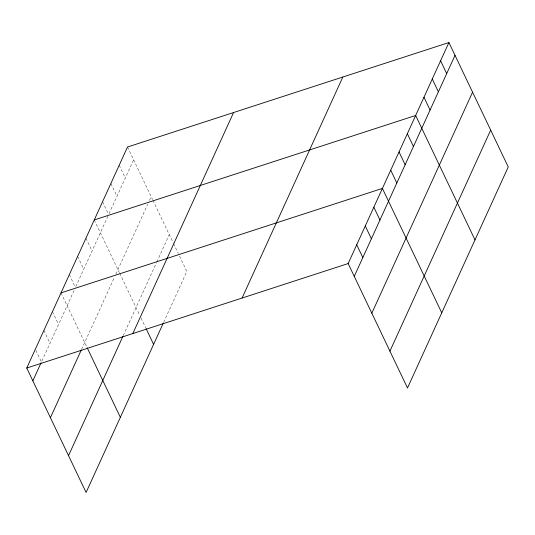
<?xml version="1.0" encoding="UTF-8"?>
<svg xmlns="http://www.w3.org/2000/svg" width="535" height="535" viewBox="0 0 535 535"><rect width="100%" height="100%" fill="white"/><g stroke="black" fill="none" stroke-linecap="round" stroke-linejoin="round"><path stroke-width="0.4" stroke-dasharray="2.67 2.01" d="M74.037 290.498L41.422 362.055L35.317 349.255M75.769 286.7L108.324 215.284M109.02 213.759L133.61 159.818M81.601 349.295L114.463 277.19M115.848 274.147L147.713 204.25M149.446 200.451L151.178 196.653M123.217 335.652L156.461 262.712M156.808 261.956L169.281 234.604M163.643 322.344L186.849 271.439L178.603 254.145M127.504 147.018L152.595 199.629M152.95 200.371L173.22 242.87M173.581 243.626L178.242 253.396M119.191 165.248L125.297 178.055M110.879 183.485L116.984 196.285M102.566 201.722L108.311 213.766M94.254 219.952L119.345 272.569M119.706 273.311L139.615 315.061M141.053 318.064L145.714 327.835M85.941 238.189L92.047 250.989M77.628 256.425L83.734 269.225M69.316 274.656L75.067 286.707M61.003 292.892L86.81 346.994M52.443 311.678L58.549 324.484M43.877 330.469L49.982 343.269"/><path stroke-width="0.8" d="M163.295 323.1L86.095 492.461L26.75 368.04L127.504 147.018L448.905 42.539L508.25 166.96L407.496 387.982L348.151 263.561L448.905 42.539M32.856 380.846L41.075 362.81M50.424 417.674L81.253 350.044M68.527 455.626L122.869 336.415M132.814 333.566L233.568 112.537M242.087 298.042L342.841 77.013M354.257 276.368L455.011 55.339M371.825 313.196L472.579 92.174M389.928 351.147L490.682 130.125M94.254 219.952L415.655 115.473L475 239.894M61.003 292.892L382.411 188.414L441.756 312.835M26.75 368.04L348.151 263.561M440.593 60.769L446.698 73.576M432.28 79.006L438.386 91.806M423.967 97.243L430.073 110.043M407.342 133.71L413.448 146.51M399.03 151.947L405.135 164.747M390.717 170.177L396.83 182.983M373.845 207.199L379.95 220.005M365.278 225.991L371.384 238.791M356.718 244.776L362.824 257.576M146.068 328.59L153.599 344.373M87.165 347.737L120.348 417.313"/></g></svg>
